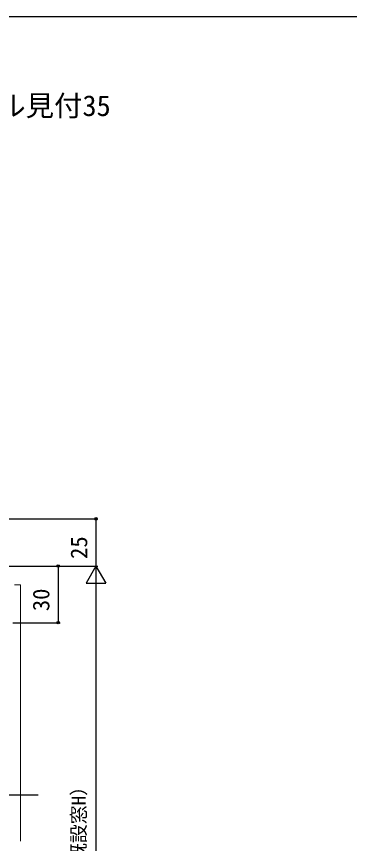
# Model space of a CAD drawing. Units: millimetres, scale not verified. Extents: x -525 to 525, y -783 to 779.
# Drawn here: x -176 to 0, y 309.7 to 747.2 of the extents above; entities that cross this region are included whole.
import ezdxf
from ezdxf.enums import TextEntityAlignment as Align

# ---------------------------------------------------------------- set-up
doc = ezdxf.new("R2010")
doc.units = ezdxf.units.MM
doc.header["$LTSCALE"] = 4
for name, color, linetype in [('0-1_USER1', 3, 'Continuous'), ('0-7_YKK_D', 6, 'Continuous'), ('0-8_YKK_ZWAK', 7, 'Continuous')]:
    doc.layers.add(name, color=color, linetype=linetype)
doc.layers.add('0-9_YSS_K', color=3, linetype='Continuous', lineweight=18)
doc.styles.add('ＭＳ ゴシック', font='')
doc.styles.get('ＭＳ ゴシック').set_extended_font_data('MS Gothic')

msp = doc.modelspace()

# ---------------------------------------------------------------- linework, layer by layer
at = {"layer": '0-7_YKK_D'}
for p, q in [((-303, 481.428), (-133, 481.428)), ((-134, 481.428), (-134, 456.428)), ((-198, 456.428), (-133, 456.428)), ((-198, 456.428), (-153, 456.428)), ((-198, 456.428), (-133, 456.428)), ((-154, 456.428), (-154, 426.428)), ((-134, 456.428), (-139.25, 447.334)), ((-134, 456.428), (-128.75, 447.334)), ((-134, 456.428), (-134, 438.241)), ((-139.25, 447.334), (-128.75, 447.334)), ((-134, 445.928), (-134, 176.928)), ((-178, 426.428), (-153, 426.428))]:
    msp.add_line(p, q, dxfattribs=at)
msp.add_lwpolyline([(-295.934, 206.822), (-295.085, 209.226), (-250.508, 335.433), (-164.5, 335.433)], dxfattribs=at)
for centre in [(-134, 481.428), (-154, 456.428), (-154, 426.428)]:
    msp.add_circle(centre, 0.637, dxfattribs=at)
at = {"layer": '0-8_YKK_ZWAK'}
msp.add_line((-525, 747.2), (525, 747.2), dxfattribs=at)
at = {"layer": '0-9_YSS_K'}
for p, q in [((-177, 446.428), (-174, 446.428)), ((-174, 446.428), (-174, 310.928))]:
    msp.add_line(p, q, dxfattribs=at)

# ---------------------------------------------------------------- texts
at = {"layer": '0-1_USER1', "style": 'ＭＳ ゴシック'}
msp.add_text('■エピソードⅡ NEO たてすべり出し窓 モール見付35', height=11, dxfattribs=at).set_placement((-486.153, 691.245), align=Align.BOTTOM_LEFT)
at = {"layer": '0-7_YKK_D', "style": 'ＭＳ ゴシック'}
for s, height, p in [('25', 8.798, (-136, 460.2)), ('30', 8.798, (-156, 432.564)), ('新設窓H（＝既設窓H）', 7.331, (-137.307, 244.865))]:
    msp.add_text(s, height=height, rotation=90, dxfattribs=at).set_placement(p, align=Align.BOTTOM_LEFT)

doc.saveas('drawing.dxf')
